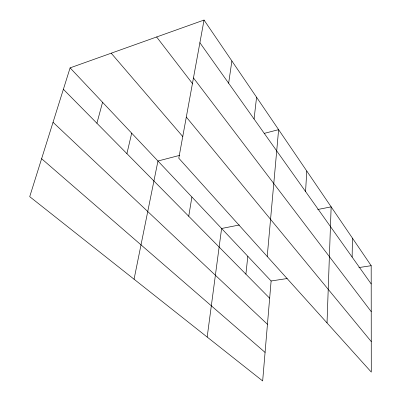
<?xml version="1.0" encoding="UTF-8"?>
<svg xmlns="http://www.w3.org/2000/svg" width="401" height="401" viewBox="0 0 401 401"><rect width="100%" height="100%" fill="white"/><g stroke="black" fill="none" stroke-linecap="round" stroke-linejoin="round"><path stroke-width="0.6" d="M352.138 257.106L352.434 238.134M327.026 322.91L331.151 206.856L317.642 209.528M305.562 191.523L306.785 171.052M70.1 67.874L271.116 280.986L262.66 380.95L29.714 196.66L70.1 67.874L204.039 20.05L371.186 265.693L371.286 372.083L178.791 158.215L204.039 20.05M267.221 256.465L278.615 129.648L264.129 133.413M245.903 274.164L247.813 256.279M254.069 119.017L256.575 97.258M207.172 337.051L221.603 228.49L239.357 224.981M228.645 83.218L231.883 60.972M188.736 216.259L191.899 196.996M134.064 279.216L157.954 161.012L179.703 155.357M126.911 153.633L131.688 133.167M96.912 123.247L102.566 102.295M271.116 280.986L287.181 278.53M358.84 267.577L371.186 265.693M41.614 158.711L265.076 352.404M53.037 122.295L267.452 324.309M63.383 89.288L269.657 298.229M111.207 53.198L182.866 136.666M186.31 117.062L371.256 341.572M156.631 36.977L192.706 83.879M193.462 77.919L371.231 311.642M199.893 42.732L371.206 283.953"/></g></svg>
